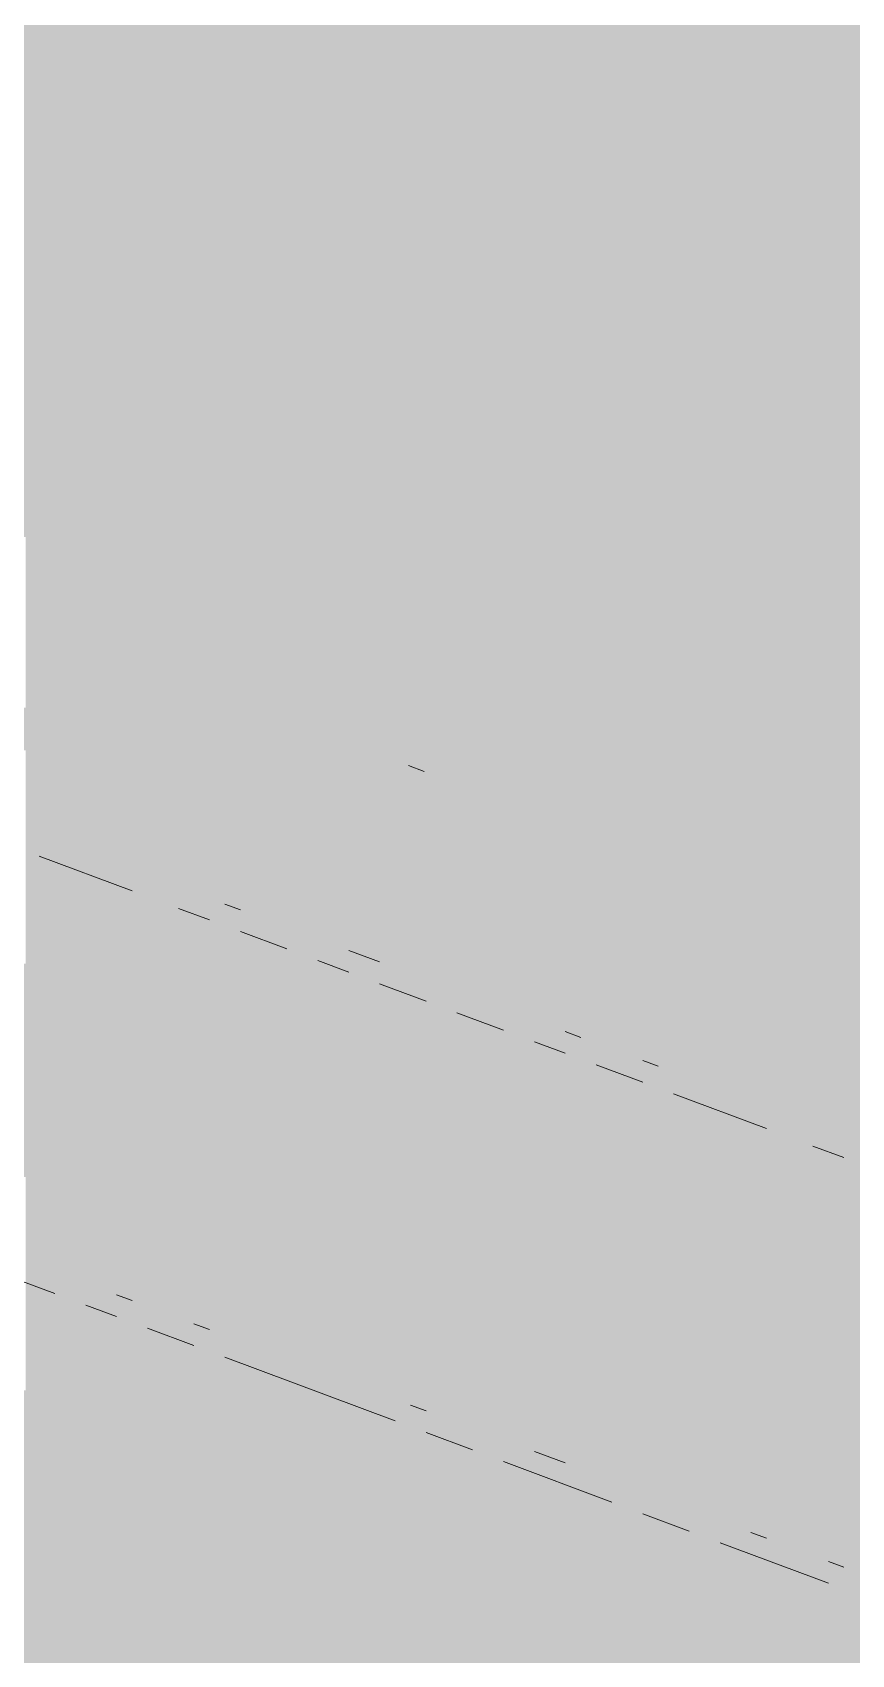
# Paper-space layout '03 3D Building and Roof' of a CAD drawing. Header units: millimetres. Extents: x 5 to 415, y 5 to 292.
# Drawn here: x 77.02 to 80.31, y 57.45 to 63.97 of the extents above; entities that cross this region are included whole.
import ezdxf

# ---------------------------------------------------------------- set-up
doc = ezdxf.new("R2010")
doc.units = ezdxf.units.MM
doc.layers.add('EXISTING', color=7, linetype='Continuous')
doc.layers.add('IMAGES', color=7, linetype='Continuous')

# ---------------------------------------------------------------- blocks, each defined once
blk = doc.blocks.new('SHEET_03')
at = {"layer": 'EXISTING', "color": 250, "lineweight": 9}
for p, q in [((78.5888, 61.0006), (78.5266, 61.0239)), ((77.4156, 60.5203), (77.0425, 60.6601)), ((77.7265, 60.4039), (77.6021, 60.4504)), ((77.7887, 60.468), (77.8509, 60.4447)), ((78.0374, 60.2874), (77.8509, 60.3573)), ((78.2861, 60.1942), (78.1617, 60.2408)), ((78.2861, 60.2816), (78.4105, 60.235)), ((78.597, 60.0778), (78.4105, 60.1476)), ((78.9079, 59.9613), (78.7213, 60.0312)), ((79.1566, 59.8681), (79.0322, 59.9147)), ((79.1566, 59.9555), (79.2188, 59.9322)), ((79.4675, 59.8391), (79.5297, 59.8158)), ((79.4675, 59.7517), (79.2809, 59.8215)), ((79.9649, 59.5653), (79.5918, 59.7051)), ((80.2758, 59.4489), (80.1514, 59.4955)), ((77.1047, 58.9032), (76.9182, 58.9731)), ((77.3534, 58.8975), (77.4156, 58.8742)), ((77.3534, 58.8101), (77.2291, 58.8566)), ((77.6643, 58.6936), (77.4778, 58.7635)), ((77.6643, 58.781), (77.7265, 58.7577)), ((78.4726, 58.3908), (77.7887, 58.647)), ((78.5348, 58.4549), (78.597, 58.4316)), ((78.7835, 58.2743), (78.597, 58.3442)), ((79.3431, 58.0647), (78.9079, 58.2277)), ((79.0322, 58.2686), (79.1566, 58.222)), ((79.654, 57.9482), (79.4675, 58.0181)), ((80.2136, 57.7386), (79.7784, 57.9017)), ((79.9027, 57.9425), (79.9649, 57.9192)), ((80.2136, 57.826), (80.2758, 57.8027))]:
    blk.add_line(p, q, dxfattribs=at)
at = {"layer": 'IMAGES', "color": 7}
for points in [[(71.6756, 63.8286), (85.8987, 63.8286), (71.6756, 64), (85.8987, 64)], [(72.0183, 63.6571), (85.2133, 63.6571), (72.0183, 63.8286), (85.2133, 63.8286)], [(72.5324, 63.4857), (85.2133, 63.4857), (72.5324, 63.6571), (85.2133, 63.6571)], [(73.0465, 63.3143), (85.0419, 63.3143), (73.0465, 63.4857), (85.0419, 63.4857)], [(73.3892, 63.1429), (84.8706, 63.1429), (73.3892, 63.3143), (84.8706, 63.3143)], [(73.732, 62.9714), (84.8706, 62.9714), (73.732, 63.1429), (84.8706, 63.1429)], [(73.9033, 62.8), (84.8706, 62.8), (73.9033, 62.9714), (84.8706, 62.9714)], [(74.7601, 62.6286), (85.0419, 62.6286), (74.7601, 62.8), (85.0419, 62.8)], [(75.4456, 62.4571), (85.2133, 62.4571), (75.4456, 62.6286), (85.2133, 62.6286)], [(75.6169, 62.2857), (94.2955, 62.2857), (75.6169, 62.4571), (94.2955, 62.4571)], [(76.3024, 62.1143), (93.7814, 62.1143), (76.3024, 62.2857), (93.7814, 62.2857)], [(76.6451, 61.9429), (93.2674, 61.9429), (76.6451, 62.1143), (93.2674, 62.1143)], [(76.9879, 61.7714), (92.9246, 61.7714), (76.9879, 61.9429), (92.9246, 61.9429)], [(76.9879, 61.6), (77.1592, 61.6), (76.9879, 61.7714), (77.1592, 61.7714)], [(77.1592, 61.6), (77.5019, 61.6), (77.1592, 61.7714), (77.5019, 61.7714)], [(77.5019, 61.6), (92.4105, 61.6), (77.5019, 61.7714), (92.4105, 61.7714)], [(76.9879, 61.2571), (77.1592, 61.2571), (76.9879, 61.6), (77.1592, 61.6)], [(77.1592, 61.4286), (77.3306, 61.4286), (77.1592, 61.6), (77.3306, 61.6)], [(77.3306, 61.4286), (77.5019, 61.4286), (77.3306, 61.6), (77.5019, 61.6)], [(77.5019, 61.4286), (77.6733, 61.4286), (77.5019, 61.6), (77.6733, 61.6)], [(77.6733, 61.4286), (77.8447, 61.4286), (77.6733, 61.6), (77.8447, 61.6)], [(77.8447, 61.4286), (78.016, 61.4286), (77.8447, 61.6), (78.016, 61.6)], [(78.016, 61.4286), (78.1874, 61.4286), (78.016, 61.6), (78.1874, 61.6)], [(78.1874, 61.4286), (92.0678, 61.4286), (78.1874, 61.6), (92.0678, 61.6)], [(77.1592, 61.2571), (77.3306, 61.2571), (77.1592, 61.4286), (77.3306, 61.4286)], [(77.3306, 61.2571), (77.5019, 61.2571), (77.3306, 61.4286), (77.5019, 61.4286)], [(77.5019, 61.2571), (77.6733, 61.2571), (77.5019, 61.4286), (77.6733, 61.4286)], [(77.6733, 61.2571), (77.8447, 61.2571), (77.6733, 61.4286), (77.8447, 61.4286)], [(77.8447, 61.2571), (78.016, 61.2571), (77.8447, 61.4286), (78.016, 61.4286)], [(78.016, 61.2571), (78.1874, 61.2571), (78.016, 61.4286), (78.1874, 61.4286)], [(78.1874, 61.2571), (78.3588, 61.2571), (78.1874, 61.4286), (78.3588, 61.4286)], [(78.3588, 61.2571), (91.7251, 61.2571), (78.3588, 61.4286), (91.7251, 61.4286)], [(76.6451, 61.0857), (78.016, 61.0857), (76.6451, 61.2571), (78.016, 61.2571)], [(78.016, 61.0857), (78.1874, 61.0857), (78.016, 61.2571), (78.1874, 61.2571)], [(78.1874, 61.0857), (78.3588, 61.0857), (78.1874, 61.2571), (78.3588, 61.2571)], [(78.3588, 61.0857), (78.7015, 61.0857), (78.3588, 61.2571), (78.7015, 61.2571)], [(78.7015, 61.0857), (78.8728, 61.0857), (78.7015, 61.2571), (78.8728, 61.2571)], [(78.8728, 61.0857), (91.0396, 61.0857), (78.8728, 61.2571), (91.0396, 61.2571)], [(76.9879, 60.9143), (78.016, 60.9143), (76.9879, 61.0857), (78.016, 61.0857)], [(78.016, 60.9143), (78.1874, 60.9143), (78.016, 61.0857), (78.1874, 61.0857)], [(78.1874, 60.9143), (78.5301, 60.9143), (78.1874, 61.0857), (78.5301, 61.0857)], [(78.5301, 60.9143), (78.7015, 60.9143), (78.5301, 61.0857), (78.7015, 61.0857)], [(78.7015, 60.9143), (78.8728, 60.9143), (78.7015, 61.0857), (78.8728, 61.0857)], [(78.8728, 60.9143), (79.0442, 60.9143), (78.8728, 61.0857), (79.0442, 61.0857)], [(79.0442, 60.9143), (79.2156, 60.9143), (79.0442, 61.0857), (79.2156, 61.0857)], [(79.2156, 60.9143), (90.6969, 60.9143), (79.2156, 61.0857), (90.6969, 61.0857)], [(76.9879, 60.7429), (77.1592, 60.7429), (76.9879, 60.9143), (77.1592, 60.9143)], [(77.1592, 60.7429), (77.3306, 60.7429), (77.1592, 60.9143), (77.3306, 60.9143)], [(77.3306, 60.7429), (77.5019, 60.7429), (77.3306, 60.9143), (77.5019, 60.9143)], [(77.5019, 60.7429), (78.8728, 60.7429), (77.5019, 60.9143), (78.8728, 60.9143)], [(78.8728, 60.7429), (79.0442, 60.7429), (78.8728, 60.9143), (79.0442, 60.9143)], [(79.0442, 60.7429), (79.2156, 60.7429), (79.0442, 60.9143), (79.2156, 60.9143)], [(79.2156, 60.7429), (79.3869, 60.7429), (79.2156, 60.9143), (79.3869, 60.9143)], [(79.3869, 60.7429), (79.7297, 60.7429), (79.3869, 60.9143), (79.7297, 60.9143)], [(79.7297, 60.7429), (79.901, 60.7429), (79.7297, 60.9143), (79.901, 60.9143)], [(79.901, 60.7429), (90.0115, 60.7429), (79.901, 60.9143), (90.0115, 60.9143)], [(76.9879, 60.5714), (77.1592, 60.5714), (76.9879, 60.7429), (77.1592, 60.7429)], [(77.1592, 60.4), (77.3306, 60.4), (77.1592, 60.7429), (77.3306, 60.7429)], [(77.3306, 60.5714), (77.5019, 60.5714), (77.3306, 60.7429), (77.5019, 60.7429)], [(77.5019, 60.5714), (77.6733, 60.5714), (77.5019, 60.7429), (77.6733, 60.7429)], [(77.6733, 60.5714), (78.016, 60.5714), (77.6733, 60.7429), (78.016, 60.7429)], [(78.016, 60.5714), (78.8728, 60.5714), (78.016, 60.7429), (78.8728, 60.7429)], [(78.8728, 60.5714), (79.0442, 60.5714), (78.8728, 60.7429), (79.0442, 60.7429)], [(79.0442, 60.5714), (79.2156, 60.5714), (79.0442, 60.7429), (79.2156, 60.7429)], [(79.2156, 60.5714), (79.3869, 60.5714), (79.2156, 60.7429), (79.3869, 60.7429)], [(79.3869, 60.5714), (79.5583, 60.5714), (79.3869, 60.7429), (79.5583, 60.7429)], [(79.5583, 60.5714), (79.7297, 60.5714), (79.5583, 60.7429), (79.7297, 60.7429)], [(79.7297, 60.5714), (79.901, 60.5714), (79.7297, 60.7429), (79.901, 60.7429)], [(79.901, 60.5714), (80.2438, 60.5714), (79.901, 60.7429), (80.2438, 60.7429)], [(80.2438, 60.5714), (80.4151, 60.5714), (80.2438, 60.7429), (80.4151, 60.7429)], [(76.9879, 60.4), (77.1592, 60.4), (76.9879, 60.5714), (77.1592, 60.5714)], [(77.3306, 60.4), (77.6733, 60.4), (77.3306, 60.5714), (77.6733, 60.5714)], [(77.6733, 60.4), (78.016, 60.4), (77.6733, 60.5714), (78.016, 60.5714)], [(78.016, 60.4), (78.3588, 60.4), (78.016, 60.5714), (78.3588, 60.5714)], [(78.3588, 60.4), (78.5301, 60.4), (78.3588, 60.5714), (78.5301, 60.5714)], [(78.5301, 60.4), (79.3869, 60.4), (78.5301, 60.5714), (79.3869, 60.5714)], [(79.3869, 60.4), (79.5583, 60.4), (79.3869, 60.5714), (79.5583, 60.5714)], [(79.5583, 60.4), (79.7297, 60.4), (79.5583, 60.5714), (79.7297, 60.5714)], [(79.7297, 60.4), (79.901, 60.4), (79.7297, 60.5714), (79.901, 60.5714)], [(79.901, 60.4), (80.0724, 60.4), (79.901, 60.5714), (80.0724, 60.5714)], [(80.0724, 60.4), (80.2438, 60.4), (80.0724, 60.5714), (80.2438, 60.5714)], [(80.2438, 60.2286), (80.4151, 60.2286), (80.2438, 60.5714), (80.4151, 60.5714)], [(76.9879, 60.2286), (77.1592, 60.2286), (76.9879, 60.4), (77.1592, 60.4)], [(77.1592, 60.2286), (77.3306, 60.2286), (77.1592, 60.4), (77.3306, 60.4)], [(77.3306, 60.2286), (77.5019, 60.2286), (77.3306, 60.4), (77.5019, 60.4)], [(77.5019, 60.2286), (77.6733, 60.2286), (77.5019, 60.4), (77.6733, 60.4)], [(77.6733, 60.2286), (77.8447, 60.2286), (77.6733, 60.4), (77.8447, 60.4)], [(77.8447, 60.2286), (78.016, 60.2286), (77.8447, 60.4), (78.016, 60.4)], [(78.016, 60.2286), (78.1874, 60.2286), (78.016, 60.4), (78.1874, 60.4)], [(78.1874, 60.2286), (78.3588, 60.2286), (78.1874, 60.4), (78.3588, 60.4)], [(78.3588, 60.2286), (78.5301, 60.2286), (78.3588, 60.4), (78.5301, 60.4)], [(78.5301, 60.2286), (78.7015, 60.2286), (78.5301, 60.4), (78.7015, 60.4)], [(78.7015, 60.2286), (79.0442, 60.2286), (78.7015, 60.4), (79.0442, 60.4)], [(79.0442, 60.2286), (79.7297, 60.2286), (79.0442, 60.4), (79.7297, 60.4)], [(79.7297, 60.2286), (79.901, 60.2286), (79.7297, 60.4), (79.901, 60.4)], [(79.901, 60.2286), (80.2438, 60.2286), (79.901, 60.4), (80.2438, 60.4)], [(75.4456, 60.0571), (77.5019, 60.0571), (75.4456, 60.2286), (77.5019, 60.2286)], [(77.5019, 60.0571), (77.6733, 60.0571), (77.5019, 60.2286), (77.6733, 60.2286)], [(77.6733, 60.0571), (77.8447, 60.0571), (77.6733, 60.2286), (77.8447, 60.2286)], [(77.8447, 60.0571), (78.016, 60.0571), (77.8447, 60.2286), (78.016, 60.2286)], [(78.016, 60.0571), (78.1874, 60.0571), (78.016, 60.2286), (78.1874, 60.2286)], [(78.1874, 60.0571), (78.5301, 60.0571), (78.1874, 60.2286), (78.5301, 60.2286)], [(78.5301, 60.0571), (78.7015, 60.0571), (78.5301, 60.2286), (78.7015, 60.2286)], [(78.7015, 60.0571), (79.0442, 60.0571), (78.7015, 60.2286), (79.0442, 60.2286)], [(79.0442, 60.0571), (79.2156, 60.0571), (79.0442, 60.2286), (79.2156, 60.2286)], [(79.2156, 60.0571), (80.2438, 60.0571), (79.2156, 60.2286), (80.2438, 60.2286)], [(80.2438, 60.0571), (80.4151, 60.0571), (80.2438, 60.2286), (80.4151, 60.2286)], [(75.6169, 59.8857), (77.8447, 59.8857), (75.6169, 60.0571), (77.8447, 60.0571)], [(77.8447, 59.8857), (78.016, 59.8857), (77.8447, 60.0571), (78.016, 60.0571)], [(78.016, 59.8857), (78.1874, 59.8857), (78.016, 60.0571), (78.1874, 60.0571)], [(78.1874, 59.8857), (78.3588, 59.8857), (78.1874, 60.0571), (78.3588, 60.0571)], [(78.3588, 59.8857), (78.5301, 59.8857), (78.3588, 60.0571), (78.5301, 60.0571)], [(78.5301, 59.8857), (78.7015, 59.8857), (78.5301, 60.0571), (78.7015, 60.0571)], [(78.7015, 59.8857), (79.0442, 59.8857), (78.7015, 60.0571), (79.0442, 60.0571)], [(79.0442, 59.8857), (79.2156, 59.8857), (79.0442, 60.0571), (79.2156, 60.0571)], [(79.2156, 59.8857), (79.3869, 59.8857), (79.2156, 60.0571), (79.3869, 60.0571)], [(79.3869, 59.8857), (79.5583, 59.8857), (79.3869, 60.0571), (79.5583, 60.0571)], [(79.5583, 59.8857), (79.7297, 59.8857), (79.5583, 60.0571), (79.7297, 60.0571)], [(79.7297, 59.8857), (80.5865, 59.8857), (79.7297, 60.0571), (80.5865, 60.0571)], [(76.3024, 59.7143), (78.3588, 59.7143), (76.3024, 59.8857), (78.3588, 59.8857)], [(78.3588, 59.7143), (78.7015, 59.7143), (78.3588, 59.8857), (78.7015, 59.8857)], [(78.7015, 59.7143), (78.8728, 59.7143), (78.7015, 59.8857), (78.8728, 59.8857)], [(78.8728, 59.7143), (79.0442, 59.7143), (78.8728, 59.8857), (79.0442, 59.8857)], [(79.0442, 59.7143), (79.3869, 59.7143), (79.0442, 59.8857), (79.3869, 59.8857)], [(79.3869, 59.7143), (79.5583, 59.7143), (79.3869, 59.8857), (79.5583, 59.8857)], [(79.5583, 59.7143), (79.7297, 59.7143), (79.5583, 59.8857), (79.7297, 59.8857)], [(79.7297, 59.7143), (79.901, 59.7143), (79.7297, 59.8857), (79.901, 59.8857)], [(79.901, 59.7143), (80.2438, 59.7143), (79.901, 59.8857), (80.2438, 59.8857)], [(80.2438, 59.7143), (81.1006, 59.7143), (80.2438, 59.8857), (81.1006, 59.8857)], [(76.8165, 59.5429), (78.7015, 59.5429), (76.8165, 59.7143), (78.7015, 59.7143)], [(78.7015, 59.5429), (79.0442, 59.5429), (78.7015, 59.7143), (79.0442, 59.7143)], [(79.0442, 59.5429), (79.2156, 59.5429), (79.0442, 59.7143), (79.2156, 59.7143)], [(79.2156, 59.5429), (79.3869, 59.5429), (79.2156, 59.7143), (79.3869, 59.7143)], [(79.3869, 59.5429), (79.5583, 59.5429), (79.3869, 59.7143), (79.5583, 59.7143)], [(79.5583, 59.5429), (79.901, 59.5429), (79.5583, 59.7143), (79.901, 59.7143)], [(79.901, 59.3714), (80.0724, 59.3714), (79.901, 59.7143), (80.0724, 59.7143)], [(80.0724, 59.5429), (80.2438, 59.5429), (80.0724, 59.7143), (80.2438, 59.7143)], [(80.2438, 59.5429), (80.5865, 59.5429), (80.2438, 59.7143), (80.5865, 59.7143)], [(76.8165, 59.3714), (77.1592, 59.3714), (76.8165, 59.5429), (77.1592, 59.5429)], [(77.1592, 59.3714), (79.2156, 59.3714), (77.1592, 59.5429), (79.2156, 59.5429)], [(79.2156, 59.3714), (79.3869, 59.3714), (79.2156, 59.5429), (79.3869, 59.5429)], [(79.3869, 59.3714), (79.7297, 59.3714), (79.3869, 59.5429), (79.7297, 59.5429)], [(79.7297, 59.3714), (79.901, 59.3714), (79.7297, 59.5429), (79.901, 59.5429)], [(80.0724, 59.3714), (80.5865, 59.3714), (80.0724, 59.5429), (80.5865, 59.5429)], [(76.9879, 59.0286), (77.1592, 59.0286), (76.9879, 59.3714), (77.1592, 59.3714)], [(77.1592, 59.0286), (77.5019, 59.0286), (77.1592, 59.3714), (77.5019, 59.3714)], [(77.5019, 59.2), (77.6733, 59.2), (77.5019, 59.3714), (77.6733, 59.3714)], [(77.6733, 59.2), (79.7297, 59.2), (77.6733, 59.3714), (79.7297, 59.3714)], [(79.7297, 59.2), (79.901, 59.2), (79.7297, 59.3714), (79.901, 59.3714)], [(79.901, 59.2), (80.0724, 59.2), (79.901, 59.3714), (80.0724, 59.3714)], [(80.0724, 59.2), (80.2438, 59.2), (80.0724, 59.3714), (80.2438, 59.3714)], [(80.2438, 59.2), (80.4151, 59.2), (80.2438, 59.3714), (80.4151, 59.3714)], [(77.5019, 59.0286), (77.6733, 59.0286), (77.5019, 59.2), (77.6733, 59.2)], [(77.6733, 58.8571), (78.016, 58.8571), (77.6733, 59.2), (78.016, 59.2)], [(78.016, 59.0286), (80.0724, 59.0286), (78.016, 59.2), (80.0724, 59.2)], [(80.0724, 59.0286), (80.4151, 59.0286), (80.0724, 59.2), (80.4151, 59.2)], [(76.9879, 58.8571), (77.3306, 58.8571), (76.9879, 59.0286), (77.3306, 59.0286)], [(77.3306, 58.8571), (77.5019, 58.8571), (77.3306, 59.0286), (77.5019, 59.0286)], [(77.5019, 58.8571), (77.6733, 58.8571), (77.5019, 59.0286), (77.6733, 59.0286)], [(78.016, 58.8571), (78.1874, 58.8571), (78.016, 59.0286), (78.1874, 59.0286)], [(78.1874, 58.8571), (78.5301, 58.8571), (78.1874, 59.0286), (78.5301, 59.0286)], [(78.5301, 58.8571), (80.5865, 58.8571), (78.5301, 59.0286), (80.5865, 59.0286)], [(76.9879, 58.6857), (77.1592, 58.6857), (76.9879, 58.8571), (77.1592, 58.8571)], [(77.1592, 58.6857), (77.6733, 58.6857), (77.1592, 58.8571), (77.6733, 58.8571)], [(77.6733, 58.6857), (77.8447, 58.6857), (77.6733, 58.8571), (77.8447, 58.8571)], [(77.8447, 58.6857), (78.016, 58.6857), (77.8447, 58.8571), (78.016, 58.8571)], [(78.016, 58.6857), (78.7015, 58.6857), (78.016, 58.8571), (78.7015, 58.8571)], [(78.7015, 58.5143), (78.8728, 58.5143), (78.7015, 58.8571), (78.8728, 58.8571)], [(78.8728, 58.6857), (79.0442, 58.6857), (78.8728, 58.8571), (79.0442, 58.8571)], [(79.0442, 58.6857), (80.9292, 58.6857), (79.0442, 58.8571), (80.9292, 58.8571)], [(76.9879, 58.5143), (77.3306, 58.5143), (76.9879, 58.6857), (77.3306, 58.6857)], [(77.3306, 58.5143), (77.5019, 58.5143), (77.3306, 58.6857), (77.5019, 58.6857)], [(77.5019, 58.5143), (77.6733, 58.5143), (77.5019, 58.6857), (77.6733, 58.6857)], [(77.6733, 58.5143), (77.8447, 58.5143), (77.6733, 58.6857), (77.8447, 58.6857)], [(77.8447, 58.5143), (78.016, 58.5143), (77.8447, 58.6857), (78.016, 58.6857)], [(78.016, 58.5143), (78.1874, 58.5143), (78.016, 58.6857), (78.1874, 58.6857)], [(78.1874, 58.5143), (78.7015, 58.5143), (78.1874, 58.6857), (78.7015, 58.6857)], [(78.8728, 58.5143), (79.0442, 58.5143), (78.8728, 58.6857), (79.0442, 58.6857)], [(79.0442, 58.5143), (79.3869, 58.5143), (79.0442, 58.6857), (79.3869, 58.6857)], [(79.3869, 58.5143), (81.4433, 58.5143), (79.3869, 58.6857), (81.4433, 58.6857)], [(66.7061, 58.3429), (77.5019, 58.3429), (66.7061, 58.5143), (77.5019, 58.5143)], [(77.5019, 58.3429), (77.8447, 58.3429), (77.5019, 58.5143), (77.8447, 58.5143)], [(77.8447, 58.3429), (78.016, 58.3429), (77.8447, 58.5143), (78.016, 58.5143)], [(78.016, 58.3429), (78.7015, 58.3429), (78.016, 58.5143), (78.7015, 58.5143)], [(78.7015, 58.3429), (78.8728, 58.3429), (78.7015, 58.5143), (78.8728, 58.5143)], [(78.8728, 58.3429), (79.0442, 58.3429), (78.8728, 58.5143), (79.0442, 58.5143)], [(79.0442, 58.3429), (79.2156, 58.3429), (79.0442, 58.5143), (79.2156, 58.5143)], [(79.2156, 58.3429), (79.5583, 58.3429), (79.2156, 58.5143), (79.5583, 58.5143)], [(79.5583, 58.1714), (79.7297, 58.1714), (79.5583, 58.5143), (79.7297, 58.5143)], [(79.7297, 58.3429), (79.901, 58.3429), (79.7297, 58.5143), (79.901, 58.5143)], [(79.901, 58.3429), (82.1287, 58.3429), (79.901, 58.5143), (82.1287, 58.5143)], [(66.7061, 58.1714), (77.8447, 58.1714), (66.7061, 58.3429), (77.8447, 58.3429)], [(77.8447, 58.1714), (78.016, 58.1714), (77.8447, 58.3429), (78.016, 58.3429)], [(78.016, 58.1714), (78.1874, 58.1714), (78.016, 58.3429), (78.1874, 58.3429)], [(78.1874, 58.1714), (78.3588, 58.1714), (78.1874, 58.3429), (78.3588, 58.3429)], [(78.3588, 58.1714), (78.5301, 58.1714), (78.3588, 58.3429), (78.5301, 58.3429)], [(78.5301, 58.1714), (78.8728, 58.1714), (78.5301, 58.3429), (78.8728, 58.3429)], [(78.8728, 58), (79.2156, 58), (78.8728, 58.3429), (79.2156, 58.3429)], [(79.2156, 58.1714), (79.3869, 58.1714), (79.2156, 58.3429), (79.3869, 58.3429)], [(79.3869, 58.1714), (79.5583, 58.1714), (79.3869, 58.3429), (79.5583, 58.3429)], [(79.7297, 58.1714), (80.0724, 58.1714), (79.7297, 58.3429), (80.0724, 58.3429)], [(80.0724, 58), (80.2438, 58), (80.0724, 58.3429), (80.2438, 58.3429)], [(80.2438, 58.1714), (80.4151, 58.1714), (80.2438, 58.3429), (80.4151, 58.3429)], [(66.7061, 58), (78.3588, 58), (66.7061, 58.1714), (78.3588, 58.1714)], [(78.3588, 58), (78.5301, 58), (78.3588, 58.1714), (78.5301, 58.1714)], [(78.5301, 58), (78.7015, 58), (78.5301, 58.1714), (78.7015, 58.1714)], [(78.7015, 58), (78.8728, 58), (78.7015, 58.1714), (78.8728, 58.1714)], [(79.2156, 58), (79.5583, 58), (79.2156, 58.1714), (79.5583, 58.1714)], [(79.5583, 58), (79.7297, 58), (79.5583, 58.1714), (79.7297, 58.1714)], [(79.7297, 58), (79.901, 58), (79.7297, 58.1714), (79.901, 58.1714)], [(79.901, 58), (80.0724, 58), (79.901, 58.1714), (80.0724, 58.1714)], [(80.2438, 57.8286), (80.4151, 57.8286), (80.2438, 58.1714), (80.4151, 58.1714)], [(66.7061, 57.8286), (78.8728, 57.8286), (66.7061, 58), (78.8728, 58)], [(78.8728, 57.8286), (79.2156, 57.8286), (78.8728, 58), (79.2156, 58)], [(79.2156, 57.8286), (79.3869, 57.8286), (79.2156, 58), (79.3869, 58)], [(79.3869, 57.8286), (79.5583, 57.8286), (79.3869, 58), (79.5583, 58)], [(79.5583, 57.8286), (79.901, 57.8286), (79.5583, 58), (79.901, 58)], [(79.901, 57.8286), (80.0724, 57.8286), (79.901, 58), (80.0724, 58)], [(80.0724, 57.8286), (80.2438, 57.8286), (80.0724, 58), (80.2438, 58)], [(66.7061, 57.6571), (79.2156, 57.6571), (66.7061, 57.8286), (79.2156, 57.8286)], [(79.2156, 57.6571), (79.5583, 57.6571), (79.2156, 57.8286), (79.5583, 57.8286)], [(79.5583, 57.6571), (79.7297, 57.6571), (79.5583, 57.8286), (79.7297, 57.8286)], [(79.7297, 57.6571), (79.901, 57.6571), (79.7297, 57.8286), (79.901, 57.8286)], [(79.901, 57.6571), (80.0724, 57.6571), (79.901, 57.8286), (80.0724, 57.8286)], [(80.0724, 57.6571), (80.2438, 57.6571), (80.0724, 57.8286), (80.2438, 57.8286)], [(80.2438, 57.6571), (80.5865, 57.6571), (80.2438, 57.8286), (80.5865, 57.8286)], [(66.7061, 57.4857), (79.7297, 57.4857), (66.7061, 57.6571), (79.7297, 57.6571)], [(79.7297, 57.4857), (80.0724, 57.4857), (79.7297, 57.6571), (80.0724, 57.6571)], [(80.0724, 57.4857), (80.2438, 57.4857), (80.0724, 57.6571), (80.2438, 57.6571)], [(80.2438, 57.4857), (80.4151, 57.4857), (80.2438, 57.6571), (80.4151, 57.6571)], [(66.7061, 57.3143), (80.0724, 57.3143), (66.7061, 57.4857), (80.0724, 57.4857)], [(80.0724, 57.3143), (80.4151, 57.3143), (80.0724, 57.4857), (80.4151, 57.4857)]]:
    blk.add_solid(points, dxfattribs=at)

psp = doc.layouts.new('03 3D Building and Roof')

# ---------------------------------------------------------------- block references
psp.add_blockref('SHEET_03', (0, 0))

doc.saveas('drawing.dxf')
